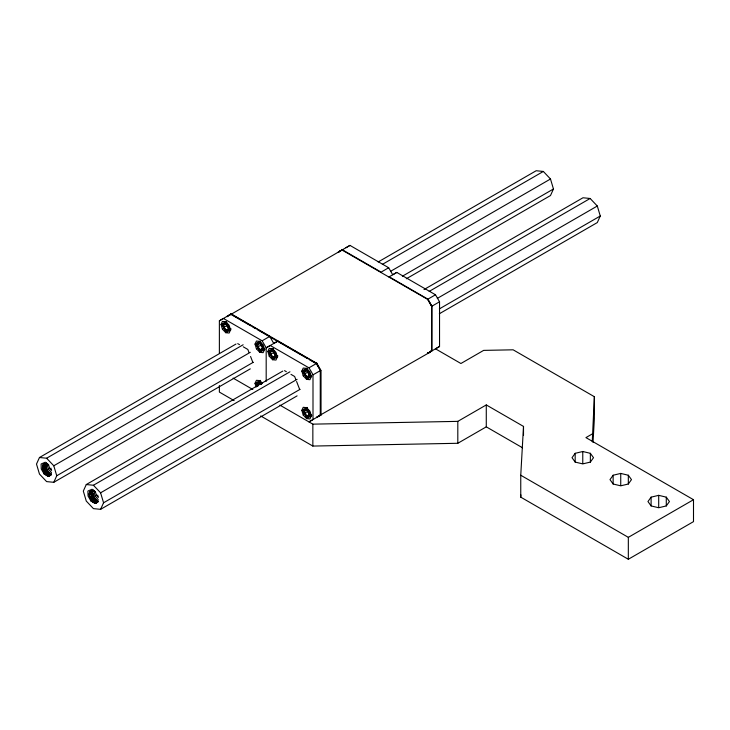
<?xml version="1.0" encoding="UTF-8"?>
<svg xmlns="http://www.w3.org/2000/svg" width="730" height="730" viewBox="0 0 730 730"><rect width="100%" height="100%" fill="white"/><g stroke="black" fill="none" stroke-linecap="round" stroke-linejoin="round"><path stroke-width="1.09" d="M316.61 417.186L429.705 352.389L431.631 350.555L429.806 351.814M431.631 306.326L427.789 299.455L341.978 249.998L227.286 316.51M260.701 415.954L312.851 446.066L457.81 443.283L457.81 421.365L486.28 404.931L523.51 426.42L523.51 435.19M575.176 462.09L575.176 453.321L582.768 451.505L590.36 453.321L593.508 457.701L590.36 462.09L582.768 463.897L575.176 462.09L572.037 457.701L575.176 453.321M628.329 559.262L628.329 537.344L693.5 499.712L693.5 521.631L628.329 559.262L520.755 497.157L520.755 475.239L523.51 426.42M338.647 252.434L338.017 252.434L339.943 250.965M520.755 497.157L520.882 494.885M592.258 441.632L594.366 396.709L513.135 349.816L483.643 350.382L460.913 363.504L435.463 348.812L439.542 346.495L439.542 301.791L435.491 294.774L396.782 272.427L392.731 274.763L388.679 267.746L349.971 245.399L345.92 247.735M593.025 442.334L594.366 418.628L594.366 396.709M250.737 325.826L231.127 314.511L231.246 313.927L316.939 363.403L320.899 370.42L320.899 414.859L318.974 416.319M42.386 468.55L42.778 464.535M89.297 494.575L89.589 491.555M227.286 316.729L227.358 316.172M431.631 350.555L431.594 351.057L431.631 306.125L427.789 299.455M231.246 313.927L231.127 314.511L231.446 313.964L229.211 314.904M427.47 353.329L429.705 352.389M427.643 353.338L427.789 352.782M235.982 344.058L39.466 457.509L36.5 464.07L39.466 474.053L46.62 481.599L53.783 482.311L250.29 368.86M53.783 482.311L56.748 475.759L253.264 362.299M282.793 371.086L86.277 484.537L83.311 491.089L86.277 501.072L93.431 508.627L100.594 509.339L297.101 395.879M100.594 509.339L103.56 502.787L300.066 389.327M221.035 324.485L222.422 321.41L225.78 321.748L229.138 325.288L230.525 329.969L229.138 333.035L225.78 332.707L222.422 329.166L221.035 324.485L226.227 321.492L226.784 323.363M255.026 344.113L256.422 341.038L259.771 341.375L263.129 344.916L264.515 349.588L263.129 352.663L259.771 352.334L256.422 348.785L255.026 344.113L260.218 341.12M267.846 351.513L269.233 348.438L272.591 348.776L275.949 352.316L277.336 356.988L275.949 360.063L272.591 359.735L269.233 356.194L267.846 351.513L273.038 348.52M256.139 387.101L255.026 383.359L256.422 380.293L259.771 380.622L262.453 383.451M301.837 371.141L303.224 368.066L306.582 368.394L309.94 371.944L311.327 376.616L309.94 379.691L306.582 379.354L303.224 375.813L301.837 371.141L307.029 368.139M301.837 410.388L303.224 407.313L306.582 407.65L309.94 411.191L311.327 415.863L309.94 418.938L306.582 418.609L303.224 415.069L301.837 410.388L307.029 407.395M378.176 261.96L536.176 170.738L543.339 171.45L550.493 179.005L553.459 188.988L550.493 195.54L406.318 278.778M424.002 289.554L582.987 197.766L590.141 198.478L597.304 206.024L600.27 216.007L597.304 222.568L439.305 313.781M49.129 476.234L46.136 475.048L42.924 469.481L42.513 466.808L44.092 463.623L46.738 463.787L44.138 463.596L42.568 466.771C42.212 470.531 46.455 478.104 50.735 475.02M50.699 475.048L47.706 473.779L45.224 470.713L44.028 465.932L45.205 463.55M46.392 463.431C44.147 466.516 47.103 470.576 49.166 472.94L51.164 473.779M93.595 490.77L90.949 490.624L89.379 493.799C89.023 497.55 93.267 505.133 97.546 502.048L93.686 500.378L90.921 494.429M98.322 501.866L95.183 501.382L92.035 497.741L91.889 497.276L94.517 500.807L92.035 497.741L90.839 492.96L92.017 490.569M95.977 499.959L93.349 496.436L92.418 492.047L93.203 490.46L92.363 492.075L93.349 496.436L95.977 499.959L97.975 500.807M92.162 489.228L87.91 491.016L88.056 495.998L90.931 500.99L94.818 503.362L96.26 502.943L94.444 502.678C91.341 500.926 89.434 497.358 89.325 493.836L90.949 490.624M44.028 465.932L45.297 463.495M45.552 465.056L46.355 463.45M90.839 492.96L92.108 490.523M226.601 322.003L222.048 324.631L225.908 331.612L230.279 329.385L226.163 322.259L223.462 324.111L223.462 327.368L225.908 330.416L228.819 328.4L226.629 325.671L226.629 323.719M260.592 341.631L256.038 344.551L259.898 351.24L264.269 349.004L260.154 341.886L257.453 343.739L257.453 346.996L259.898 350.035L262.809 348.018M273.412 349.031L268.859 351.659L272.719 358.64L277.081 356.404L272.974 349.287L270.273 351.139L270.273 354.397L272.719 357.435L275.63 355.419L273.44 352.69L270.273 354.397L272.719 358.64L277.783 355.711M307.932 372.154L304.264 374.025L306.709 378.259L311.08 376.032L306.965 368.905L304.264 370.767L304.264 374.025L306.709 377.063L309.876 374.563L306.709 370.548L302.85 371.579L306.709 378.259L311.518 375.777M307.403 407.906L302.85 410.826L306.709 417.514L311.08 415.279L306.965 408.161L304.264 410.014L304.264 413.271L306.709 416.31L309.876 413.81L307.932 411.401L304.264 413.271L306.965 417.66L311.518 415.023M230.972 328.692L225.908 331.612L223.462 327.368L227.13 325.498M261.249 384.327L259.898 382.766L257.453 382.985L257.453 386.243L256.038 383.798L260.154 381.133L261.696 383.807M51.173 474.089L50.124 475.641L48.362 475.841C45.57 474.774 43.736 472.173 42.842 469.427M97.984 501.118L96.935 502.669L95.174 502.87C91.469 501.501 89.507 497.422 89.325 493.836M613.136 475.239L609.997 479.619L613.136 484.008L620.737 485.824L628.329 484.008L631.468 479.619L628.329 475.239L620.737 473.423L613.136 475.239L613.136 484.008M651.105 497.157L647.966 501.537L651.105 505.927L658.697 507.742L666.289 505.927L669.437 501.537L666.289 497.157L658.697 495.341L651.105 497.157L651.105 505.927M309.557 359.79L316.418 363.75L316.738 363.202L316.418 363.75L319.813 369.572M316.875 363.367L316.418 363.75L316.802 363.33M219.374 353.21L219.374 320.798L223.426 318.462L262.134 340.81L266.185 347.827L266.185 381.352M226.966 316.418L231.018 314.082L269.726 336.43L273.777 343.447L277.829 341.102L316.537 363.458L320.589 370.466L320.589 415.169L316.537 417.505M318.435 416.118L320.899 414.859L320.269 414.859L320.269 370.42L320.826 370.302M219.374 320.798L231.018 314.082M349.971 245.399L338.328 252.124L342.379 249.779L381.087 272.135L388.679 267.746M225.908 331.612L229.768 329.385L225.908 322.696L222.048 324.923L225.908 323.892L228.353 326.812L228.353 330.197L225.908 330.416M226.629 322.742L223.462 324.111M222.422 329.166L224.156 328.162M230.123 328.71L228.353 329.732L226.163 329.933L223.973 327.204L223.973 324.284L226.163 324.084M225.78 332.707L230.972 329.714M39.466 457.509L46.62 458.221L243.136 344.77M382.374 264.379L543.339 171.45M42.513 466.808L44.329 472.52L47.633 475.65L49.448 475.914L48.007 476.334L44.119 473.971L41.245 468.97L41.099 463.988L45.351 462.2M262.134 340.81L269.726 336.43M262.417 346.732L261.121 345.126L257.453 346.996L259.898 351.24L263.758 349.004L259.898 342.324L256.038 344.551C258.137 342.753 262.453 344.095 257.453 343.739M260.619 342.37L257.964 343.903L257.964 346.832L260.154 349.551L262.344 349.36M46.62 458.221L53.783 465.776L250.29 352.316M256.422 348.785L258.146 347.79M390.513 271.359L550.493 179.005M277.829 341.102L266.185 347.827L270.228 345.491L308.945 367.838L311.062 371.287L312.997 374.855L312.997 419.549L308.945 421.894L320.589 415.169M388.935 276.953L396.782 272.427M259.898 351.24L264.707 348.748M259.771 352.334L264.963 349.332M272.719 358.64L276.579 356.404L272.719 349.725L268.859 351.951C270.958 350.154 275.274 351.495 270.273 351.139M273.44 349.77L270.784 351.303L270.784 354.232L272.974 356.952L275.164 356.76M402.376 276.214L553.459 188.988M269.233 356.194L270.967 355.191M272.591 359.735L277.783 356.733M255.026 383.359L260.218 380.366M261.55 384.436L259.898 381.571L256.038 383.798L260.592 380.877M260.619 381.617L257.453 382.985M86.277 484.537L93.431 485.249L289.947 371.798M429.185 291.407L590.141 198.478M92.363 492.075L93.595 496.792L96.761 500.47M306.709 378.259L310.569 376.032L306.709 369.344L302.85 371.287L307.403 368.65M308.945 367.838L316.537 363.458M389.19 276.807L427.899 299.163L435.491 294.774M306.545 369.909L304.264 370.767M93.431 485.249L100.594 492.805L297.101 379.345M303.224 375.813L304.957 374.818M437.325 298.387L597.304 206.024M310.925 375.366L309.155 376.388L306.965 376.58L304.775 373.851L304.775 370.931L306.965 370.74L309.155 373.459L309.155 376.844L306.709 377.063M312.997 374.855L320.589 370.466M439.542 346.495L427.899 353.21L431.95 350.874L431.95 306.171L439.542 301.791M306.582 379.354L311.774 376.361M439.305 308.936L600.27 216.007M306.709 417.514L310.569 415.279L306.709 408.599L302.85 410.826C304.948 409.028 309.264 410.37 304.264 410.014M303.224 415.069L305.824 413.563M306.582 418.609L311.774 415.607M457.81 443.283L486.28 426.849L522.534 447.782M592.258 433.958L585.934 437.608L693.5 499.712M51.492 472.584L48.244 468.925L49.594 468.195L51.611 470.321M98.221 499.63L95.055 495.944L96.406 495.223L98.422 497.349M273.44 352.69L273.942 352.526M259.898 350.035L262.344 349.816L262.344 346.44M272.719 357.435L275.164 357.226L275.164 353.84M260.154 382.958L257.964 383.159L257.964 386.079M309.155 415.635L306.965 415.826L304.775 413.107L304.775 410.178M306.709 416.31L309.155 416.1L309.155 412.715M279.909 405.132L312.851 424.148L457.81 421.365M90.903 490.651L93.549 490.806M51.511 474.838L48.372 474.354L45.078 470.257L47.706 473.779L46.875 473.35L44.11 467.401M342.178 250.034L342.306 250.107M95.94 503.262L92.947 502.067L89.197 495.579M46.875 473.35L49.467 474.801M93.686 500.378L96.278 501.829M520.755 475.239L628.329 537.344M252.699 326.958L255.637 328.664M257.599 329.796L307.604 358.658M237.715 343.62L239.559 344.679M243.236 346.805L247.835 349.46L249.003 352.471M284.527 370.639L286.37 371.707M290.969 374.362L294.646 376.488L295.814 379.5M233.098 378.103L252.826 389.491M234.129 400.615L219.374 392.092L219.374 385.522M93.066 489.912L94.873 491.29M46.255 462.884L48.061 464.262M98.158 501.473L93.924 497.75L92.473 492.668M51.346 474.454L47.121 470.722L45.661 465.64M92.911 489.93L95.156 492.038M46.099 462.902L48.344 465.01M49.95 473.442L46.784 469.764L45.607 465.019L46.538 469.408L49.166 472.94M309.62 375.047L307.43 372.318L307.43 370.375M272.719 350.92L275.885 354.935M259.898 343.52L262.344 346.558L259.898 342.324M262.262 347.334L260.619 345.29L260.619 343.346M306.709 409.795L309.155 412.833L306.709 408.599M309.62 414.293L307.43 411.574L307.43 409.621M225.908 323.892L229.074 327.916M259.898 382.766L261.121 384.29M427.899 299.163L431.95 306.171M302.85 371.287L306.965 378.405M268.859 351.659L272.974 358.786M302.85 410.534L306.965 417.66M256.038 344.259L260.154 351.385M222.048 324.631L226.163 331.758M256.038 383.505L257.58 386.179M306.709 369.344L309.155 373.587M272.719 349.725L275.164 353.959M225.908 322.696L228.353 326.93M259.898 381.571L261.367 384.117M296.599 381.507L299.711 389.537M250.563 356.486L252.899 362.509M100.594 492.805L103.56 502.787M95.292 491.482L96.406 495.223M53.783 465.776L56.748 475.759M48.481 464.453L49.594 468.195M93.878 491.199L95.055 495.944M47.067 464.18L48.244 468.925M90.894 492.923L92.035 497.741M44.083 465.895L45.224 470.713M97.747 495.077L97.92 496.802M50.936 468.049L51.109 469.773M90.794 499.11L90.931 500.99M43.983 472.082L44.119 473.971M666.289 497.157L666.289 505.927M658.697 495.341L658.697 507.396M628.329 475.239L628.329 484.008M620.737 473.423L620.737 485.477M590.36 453.321L590.36 462.09M582.768 451.505L582.768 463.559M486.28 404.931L486.28 426.849M312.851 424.148L312.851 446.066M260.619 382.593L260.619 384.546M320.826 414.969L320.269 414.859L320.826 415.005"/></g></svg>
